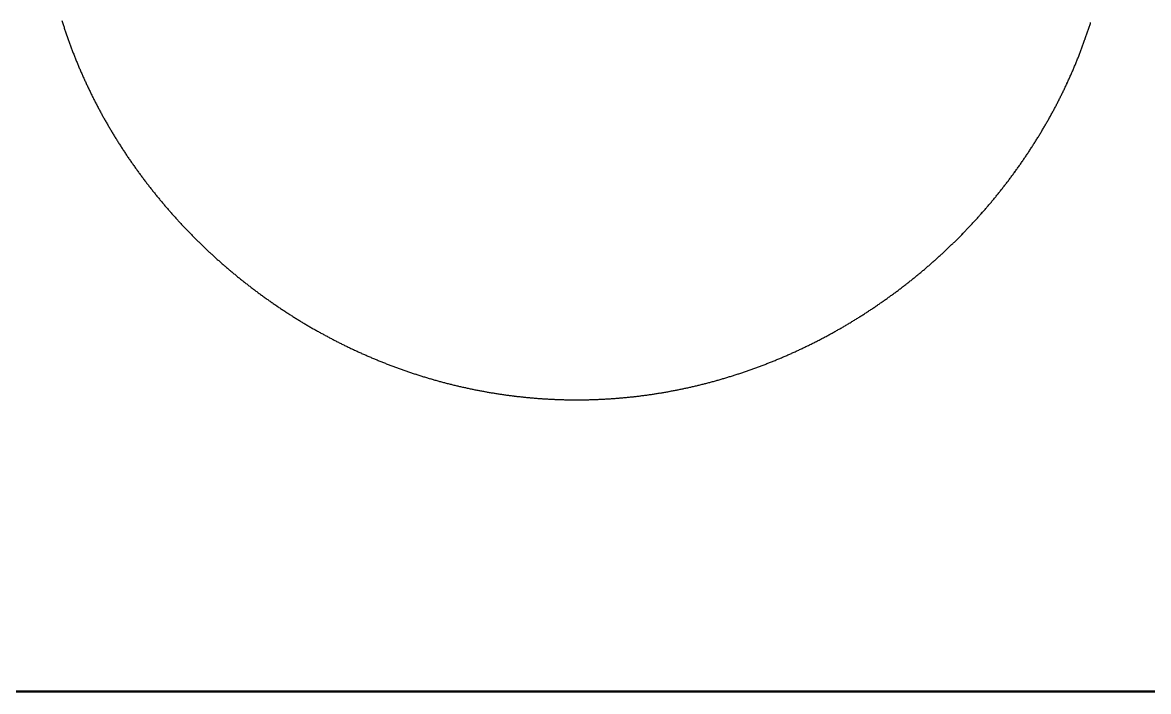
# Model space of a CAD drawing. Header units: millimetres. Extents: x 0 to 3748, y 0 to 1700.
# Drawn here: x 340 to 919, y 0 to 344 of the extents above; entities that cross this region are included whole.
import ezdxf

# ---------------------------------------------------------------- set-up
doc = ezdxf.new("R2010")
doc.units = ezdxf.units.MM
doc.layers.add('IV_OUTER_PROFILE', color=7, linetype='Continuous', lineweight=50)

msp = doc.modelspace()

# ---------------------------------------------------------------- linework, layer by layer
for centre, radius, start, end in [((598.63, 418.92), 249.66, 197.22129, 197.45436), ((599.19, 419.09), 250.25, 197.45468, 197.68726), ((599.81, 419.29), 250.9, 197.68746, 197.91951), ((600.41, 419.49), 251.53, 197.9197, 198.15123), ((645.8, 420.63), 255.1, 341.84328, 342.07154), ((646.24, 420.48), 254.64, 342.07141, 342.30001), ((646.7, 420.34), 254.16, 342.29987, 342.52884), ((601.01, 419.68), 252.16, 198.15142, 198.38244), ((601.6, 419.88), 252.78, 198.38263, 198.61313), ((602.18, 420.08), 253.39, 198.61332, 198.84333), ((602.75, 420.27), 254, 198.84351, 199.07303), ((603.31, 420.47), 254.59, 199.07321, 199.30225), ((603.86, 420.66), 255.17, 199.30243, 199.531), ((643.38, 421.44), 257.66, 340.48126, 340.70763), ((643.75, 421.31), 257.26, 340.70752, 340.93418), ((644.14, 421.18), 256.85, 340.93406, 341.16102), ((644.54, 421.04), 256.43, 341.16089, 341.38817), ((644.95, 420.91), 256, 341.38804, 341.61563), ((645.37, 420.77), 255.56, 341.6155, 341.84342), ((604.4, 420.85), 255.75, 199.53117, 199.75928), ((604.93, 421.05), 256.32, 199.75945, 199.98711), ((605.46, 421.24), 256.87, 199.98727, 200.21449), ((605.97, 421.43), 257.42, 200.21465, 200.44142), ((606.47, 421.62), 257.96, 200.44158, 200.66793), ((606.97, 421.8), 258.49, 200.66809, 200.89402), ((641.37, 422.17), 259.79, 339.12927, 339.35409), ((641.68, 422.06), 259.46, 339.35399, 339.57904), ((641.99, 421.94), 259.13, 339.57895, 339.80424), ((642.32, 421.82), 258.78, 339.80414, 340.02969), ((642.66, 421.7), 258.42, 340.02958, 340.2554), ((643.01, 421.57), 258.04, 340.25529, 340.48138), ((607.45, 421.99), 259, 200.89417, 201.11969), ((607.92, 422.17), 259.51, 201.11984, 201.34496), ((608.39, 422.35), 260.01, 201.3451, 201.56983), ((608.84, 422.53), 260.49, 201.56997, 201.79432), ((609.28, 422.71), 260.97, 201.79446, 202.01843), ((609.71, 422.88), 261.44, 202.01856, 202.24217), ((639.8, 422.78), 261.47, 337.78529, 338.00889), ((640.04, 422.69), 261.23, 338.00882, 338.2326), ((640.28, 422.59), 260.96, 338.23252, 338.45649), ((640.54, 422.49), 260.69, 338.45641, 338.68057), ((640.8, 422.39), 260.4, 338.68049, 338.90486), ((641.08, 422.28), 260.1, 338.90477, 339.12936), ((610.13, 423.06), 261.89, 202.2423, 202.46555), ((610.54, 423.23), 262.33, 202.46568, 202.68858), ((610.94, 423.39), 262.77, 202.6887, 202.91127), ((611.33, 423.56), 263.19, 202.91138, 203.13362), ((611.7, 423.72), 263.6, 203.13373, 203.35565), ((612.07, 423.88), 263.99, 203.35576, 203.57736), ((638.67, 423.26), 262.7, 336.4473, 336.67002), ((638.83, 423.19), 262.53, 336.66997, 336.89281), ((639, 423.12), 262.34, 336.89276, 337.11573), ((639.18, 423.04), 262.15, 337.11568, 337.33879), ((639.38, 422.96), 261.93, 337.33873, 337.562), ((639.59, 422.87), 261.71, 337.56193, 337.78536), ((612.42, 424.03), 264.38, 203.57747, 203.79876), ((612.77, 424.18), 264.76, 203.79887, 204.01987), ((613.1, 424.33), 265.12, 204.01997, 204.24069), ((613.42, 424.48), 265.47, 204.24079, 204.46123), ((613.73, 424.62), 265.81, 204.46132, 204.68149), ((614.02, 424.75), 266.13, 204.68158, 204.9015), ((614.31, 424.89), 266.45, 204.90158, 205.12125), ((637.92, 423.6), 263.53, 334.89121, 335.11332), ((637.99, 423.56), 263.45, 335.1133, 335.33546), ((638.07, 423.52), 263.36, 335.33544, 335.55768), ((638.17, 423.48), 263.25, 335.55765, 335.77996), ((638.28, 423.43), 263.13, 335.77993, 336.00233), ((638.4, 423.38), 263, 336.00229, 336.22479), ((638.53, 423.32), 262.86, 336.22475, 336.44735), ((614.58, 425.02), 266.75, 205.12133, 205.34075), ((614.84, 425.14), 267.04, 205.34083, 205.56002), ((615.09, 425.26), 267.32, 205.5601, 205.77906), ((615.33, 425.37), 267.58, 205.77913, 205.99789), ((615.55, 425.49), 267.83, 205.99795, 206.2165), ((615.77, 425.59), 268.07, 206.21657, 206.43492), ((637.74, 423.68), 263.72, 333.55929, 333.78125), ((637.74, 423.68), 263.72, 333.78125, 334.00321), ((637.75, 423.67), 263.71, 334.00321, 334.22518), ((637.78, 423.66), 263.69, 334.22517, 334.44716), ((637.81, 423.64), 263.65, 334.44715, 334.66918), ((637.86, 423.62), 263.6, 334.66916, 334.89122), ((615.97, 425.69), 268.3, 206.43498, 206.65314), ((616.16, 425.79), 268.51, 206.6532, 206.87118), ((616.34, 425.88), 268.71, 206.87123, 207.08905), ((616.5, 425.96), 268.89, 207.0891, 207.30675), ((616.66, 426.04), 269.07, 207.3068, 207.5243), ((616.8, 426.12), 269.22, 207.52434, 207.7417), ((636.11, 424.52), 265.56, 332.23093, 332.45128), ((636.72, 424.2), 264.87, 332.45109, 332.67204), ((637.35, 423.88), 264.16, 332.67185, 332.8934), ((637.85, 423.62), 263.6, 332.89331, 333.11534), ((637.78, 423.66), 263.68, 333.11534, 333.33732), ((637.76, 423.67), 263.71, 333.33733, 333.55929), ((616.93, 426.18), 269.37, 207.74174, 207.95897), ((617.04, 426.25), 269.5, 207.959, 208.17611), ((617.15, 426.3), 269.62, 208.17614, 208.39312), ((617.24, 426.35), 269.73, 208.39315, 208.61003), ((617.32, 426.4), 269.82, 208.61006, 208.82684), ((617.39, 426.43), 269.9, 208.82686, 209.04355), ((617.45, 426.47), 269.96, 209.04357, 209.26018), ((632.09, 426.69), 270.13, 330.70541, 330.92189), ((632.63, 426.39), 269.51, 330.92173, 331.13874), ((633.18, 426.08), 268.88, 331.13857, 331.35612), ((633.75, 425.78), 268.24, 331.35594, 331.57403), ((634.32, 425.47), 267.58, 331.57386, 331.7925), ((634.9, 425.16), 266.92, 331.79232, 332.01152), ((635.5, 424.84), 266.25, 332.01134, 332.23111), ((617.49, 426.49), 270.01, 209.2602, 209.47674), ((617.52, 426.51), 270.05, 209.47675, 209.69323), ((617.54, 426.52), 270.07, 209.69324, 209.90967), ((617.55, 426.52), 270.08, 209.90967, 210.12606), ((617.55, 426.52), 270.08, 210.12605, 210.34241), ((617.53, 426.51), 270.06, 210.3424, 210.55873), ((629.09, 428.4), 273.58, 329.41787, 329.63141), ((629.56, 428.13), 273.03, 329.63127, 329.84528), ((630.04, 427.85), 272.48, 329.84513, 330.05962), ((630.54, 427.56), 271.91, 330.05947, 330.27444), ((631.04, 427.28), 271.33, 330.27429, 330.48975), ((631.56, 426.98), 270.73, 330.4896, 330.70557), ((617.5, 426.5), 270.03, 210.55872, 210.77503), ((617.37, 426.42), 269.88, 210.77498, 210.99137), ((617.67, 426.6), 270.22, 210.9915, 211.20756), ((618.26, 426.96), 270.92, 211.20775, 211.4232), ((618.85, 427.32), 271.61, 211.42338, 211.63823), ((619.43, 427.68), 272.29, 211.63841, 211.85267), ((620, 428.03), 272.95, 211.85285, 212.06652), ((626.16, 430.17), 277, 327.9362, 328.14675), ((626.54, 429.94), 276.56, 328.14664, 328.35758), ((626.93, 429.69), 276.1, 328.35747, 328.56882), ((627.34, 429.45), 275.62, 328.5687, 328.78047), ((627.76, 429.19), 275.13, 328.78035, 328.99255), ((628.19, 428.93), 274.63, 328.99242, 329.20506), ((628.64, 428.67), 274.11, 329.20492, 329.41801), ((620.55, 428.38), 273.61, 212.06669, 212.27979), ((621.1, 428.72), 274.26, 212.27996, 212.49249), ((621.63, 429.06), 274.89, 212.49265, 212.70463), ((622.15, 429.4), 275.51, 212.70479, 212.91622), ((622.66, 429.73), 276.12, 212.91638, 213.12727), ((623.16, 430.06), 276.71, 213.12742, 213.33779), ((623.65, 430.38), 277.3, 213.33794, 213.54779), ((623.87, 431.63), 279.72, 326.47335, 326.68139), ((624.16, 431.45), 279.38, 326.68131, 326.88967), ((624.46, 431.25), 279.02, 326.88959, 327.09829), ((624.77, 431.05), 278.65, 327.0982, 327.30725), ((625.1, 430.84), 278.26, 327.30716, 327.51657), ((625.44, 430.62), 277.86, 327.51647, 327.72625), ((625.79, 430.4), 277.44, 327.72615, 327.93631), ((624.12, 430.69), 277.86, 213.54794, 213.75728), ((624.58, 431), 278.42, 213.75742, 213.96626), ((625.03, 431.31), 278.96, 213.9664, 214.17476), ((625.47, 431.6), 279.49, 214.17489, 214.38276), ((625.89, 431.9), 280.01, 214.38289, 214.5903), ((626.31, 432.18), 280.51, 214.59042, 214.79737), ((622.46, 432.59), 281.43, 325.23187, 325.43815), ((622.66, 432.45), 281.18, 325.43809, 325.64464), ((622.87, 432.3), 280.92, 325.64457, 325.8514), ((623.1, 432.15), 280.65, 325.85133, 326.05845), ((623.34, 431.98), 280.35, 326.05837, 326.26579), ((623.6, 431.81), 280.04, 326.26571, 326.47343), ((626.7, 432.46), 280.99, 214.79749, 215.00399), ((627.09, 432.73), 281.46, 215.00411, 215.21017), ((627.46, 432.99), 281.92, 215.21028, 215.41591), ((627.82, 433.25), 282.36, 215.41602, 215.62123), ((628.17, 433.49), 282.78, 215.62133, 215.82613), ((628.5, 433.73), 283.19, 215.82623, 216.03063), ((628.81, 433.97), 283.59, 216.03073, 216.23474), ((629.12, 434.19), 283.96, 216.23483, 216.43846), ((621.37, 433.36), 282.76, 323.59038, 323.79488), ((621.45, 433.3), 282.65, 323.79486, 323.99955), ((621.55, 433.22), 282.53, 323.99952, 324.2044), ((621.67, 433.14), 282.39, 324.20437, 324.40946), ((621.8, 433.05), 282.23, 324.40942, 324.61473), ((621.94, 432.95), 282.06, 324.61469, 324.82023), ((622.1, 432.84), 281.87, 324.82018, 325.02595), ((622.27, 432.72), 281.66, 325.0259, 325.23192), ((629.41, 434.4), 284.33, 216.43854, 216.6418), ((629.69, 434.61), 284.67, 216.64189, 216.84479), ((629.95, 434.81), 285, 216.84486, 217.04741), ((630.19, 434.99), 285.31, 217.04749, 217.2497), ((630.43, 435.17), 285.6, 217.24977, 217.45165), ((630.65, 435.34), 285.88, 217.45171, 217.65327), ((630.85, 435.5), 286.14, 217.65334, 217.85459), ((621.19, 433.49), 282.98, 322.16323, 322.36673), ((621.17, 433.5), 283.01, 322.36674, 322.57034), ((621.17, 433.51), 283.01, 322.57035, 322.77408), ((621.18, 433.5), 283, 322.77407, 322.97794), ((621.2, 433.48), 282.97, 322.97793, 323.18194), ((621.24, 433.45), 282.92, 323.18193, 323.38609), ((621.3, 433.41), 282.85, 323.38607, 323.5904), ((631.04, 435.65), 286.38, 217.85464, 218.0556), ((631.22, 435.78), 286.6, 218.05565, 218.25631), ((631.38, 435.91), 286.8, 218.25636, 218.45675), ((631.52, 436.03), 286.99, 218.45679, 218.65691), ((631.65, 436.13), 287.16, 218.65695, 218.85681), ((631.77, 436.22), 287.31, 218.85684, 219.05645), ((631.87, 436.31), 287.44, 219.05648, 219.25586), ((621.73, 433.06), 282.29, 320.74084, 320.94385), ((621.61, 433.16), 282.45, 320.94389, 321.14693), ((621.5, 433.24), 282.58, 321.14697, 321.35006), ((621.41, 433.32), 282.7, 321.35009, 321.55324), ((621.33, 433.38), 282.8, 321.55327, 321.75649), ((621.27, 433.43), 282.88, 321.75651, 321.95981), ((621.22, 433.46), 282.94, 321.95983, 322.16322), ((631.95, 436.38), 287.55, 219.25589, 219.45504), ((632.03, 436.44), 287.64, 219.45506, 219.65399), ((632.08, 436.48), 287.71, 219.65401, 219.85274), ((632.12, 436.52), 287.76, 219.85275, 220.05129), ((632.15, 436.54), 287.8, 220.0513, 220.24965), ((632.16, 436.55), 287.81, 220.24965, 220.44783), ((632.15, 436.54), 287.8, 220.44783, 220.64585), ((632.13, 436.52), 287.78, 220.64584, 220.84371), ((618.48, 435.8), 286.55, 319.13346, 319.33217), ((618.71, 435.6), 286.24, 319.3321, 319.53121), ((618.96, 435.39), 285.91, 319.53113, 319.73063), ((619.22, 435.17), 285.57, 319.73055, 319.93045), ((622.03, 432.81), 281.91, 319.92941, 320.13207), ((622.18, 432.69), 281.71, 320.13177, 320.33474), ((622.02, 432.82), 281.92, 320.33479, 320.53776), ((621.87, 432.95), 282.12, 320.53781, 320.74079), ((632.1, 436.49), 287.73, 220.8437, 221.04143), ((632.04, 436.45), 287.66, 221.04141, 221.23901), ((631.98, 436.39), 287.57, 221.23899, 221.43647), ((631.9, 436.32), 287.46, 221.43644, 221.63382), ((631.8, 436.23), 287.33, 221.63379, 221.83106), ((631.69, 436.13), 287.18, 221.83103, 222.02822), ((631.56, 436.02), 287.01, 222.02818, 222.2253), ((617.25, 436.88), 288.18, 317.75267, 317.94899), ((617.38, 436.76), 288, 317.94895, 318.14559), ((617.53, 436.63), 287.81, 318.14555, 318.3425), ((617.69, 436.49), 287.59, 318.34245, 318.53974), ((617.86, 436.33), 287.36, 318.53969, 318.73732), ((618.05, 436.17), 287.11, 318.73726, 318.93524), ((618.26, 435.99), 286.84, 318.93518, 319.13352), ((631.42, 435.89), 286.82, 222.22526, 222.42231), ((631.26, 435.74), 286.61, 222.42227, 222.61927), ((631.09, 435.58), 286.37, 222.61922, 222.81618), ((630.9, 435.41), 286.12, 222.81613, 223.01306), ((630.7, 435.22), 285.84, 223.013, 223.20992), ((630.48, 435.01), 285.54, 223.20986, 223.40677), ((630.25, 434.79), 285.22, 223.4067, 223.60363), ((630, 434.56), 284.88, 223.60355, 223.80049), ((629.74, 434.31), 284.51, 223.80041, 223.99738), ((616.75, 437.34), 288.86, 315.9981, 316.19212), ((616.75, 437.34), 288.86, 316.19212, 316.38635), ((616.76, 437.34), 288.85, 316.38635, 316.5808), ((616.78, 437.31), 288.82, 316.58079, 316.77548), ((616.82, 437.27), 288.76, 316.77546, 316.9704), ((616.88, 437.22), 288.69, 316.97038, 317.16557), ((616.95, 437.16), 288.59, 317.16555, 317.361), ((617.03, 437.08), 288.47, 317.36098, 317.55671), ((617.14, 436.99), 288.34, 317.55668, 317.75271), ((629.46, 434.04), 284.13, 223.99729, 224.19431), ((636.4, 440.8), 293.81, 224.19674, 224.38702), ((635.21, 439.64), 292.15, 224.38759, 224.5786), ((634.24, 438.69), 290.8, 224.5783, 224.76987), ((633.46, 437.9), 289.69, 224.76962, 224.96162), ((632.84, 437.29), 288.81, 224.96142, 225.15375), ((632.39, 436.83), 288.18, 225.1536, 225.34613), ((632.11, 436.55), 287.77, 225.34604, 225.53865), ((616.57, 437.43), 289.05, 314.46761, 314.65953), ((615.8, 438.21), 290.14, 314.65977, 314.85114), ((614.89, 439.13), 291.44, 314.85142, 315.04216), ((613.83, 440.18), 292.94, 315.04248, 315.23249), ((612.61, 441.39), 294.65, 315.23285, 315.42203), ((611.25, 442.73), 296.56, 315.42243, 315.61069), ((616.97, 437.12), 288.55, 315.61057, 315.80435), ((616.77, 437.32), 288.83, 315.80428, 315.9981), ((631.99, 436.43), 287.6, 225.53861, 225.7312), ((632.04, 436.47), 287.67, 225.73121, 225.92366), ((632.25, 436.69), 287.97, 225.92372, 226.1159), ((632.62, 437.08), 288.51, 226.11602, 226.30782), ((633.16, 437.64), 289.29, 226.30798, 226.49928), ((633.86, 438.38), 290.31, 226.4995, 226.69019), ((634.72, 439.3), 291.57, 226.69046, 226.88042), ((635.75, 440.41), 293.08, 226.88075, 227.06986), ((636.95, 441.69), 294.84, 227.07023, 227.2584), ((617.22, 436.82), 288.16, 312.73188, 312.92428), ((617.69, 436.31), 287.47, 312.92412, 313.11685), ((618.03, 435.95), 286.97, 313.11674, 313.30972), ((618.23, 435.74), 286.68, 313.30965, 313.50278), ((618.3, 435.67), 286.58, 313.50275, 313.69592), ((618.23, 435.74), 286.68, 313.69594, 313.88905), ((618.02, 435.95), 286.98, 313.88912, 314.08208), ((617.68, 436.3), 287.47, 314.08219, 314.2749), ((617.2, 436.8), 288.16, 314.27505, 314.46742), ((633, 437.41), 289.01, 227.25751, 227.44968), ((633.65, 438.12), 289.98, 227.4494, 227.64116), ((633.81, 438.3), 290.22, 227.64121, 227.83305), ((633.95, 438.46), 290.43, 227.8331, 228.02503), ((634.08, 438.6), 290.62, 228.02507, 228.2171), ((634.19, 438.72), 290.78, 228.21713, 228.40927), ((634.29, 438.83), 290.93, 228.4093, 228.60156), ((634.37, 438.92), 291.05, 228.60159, 228.79398), ((618.66, 435.05), 285.88, 311.20071, 311.39657), ((618.48, 435.25), 286.14, 311.39672, 311.5922), ((611.57, 443.04), 296.57, 311.59192, 311.78025), ((612.85, 441.61), 294.65, 311.77984, 311.96908), ((613.99, 440.34), 292.94, 311.96871, 312.15878), ((615, 439.23), 291.44, 312.15845, 312.34924), ((615.87, 438.27), 290.14, 312.34895, 312.54037), ((616.61, 437.47), 289.05, 312.54012, 312.73208), ((634.43, 439), 291.15, 228.794, 228.98654), ((634.48, 439.05), 291.23, 228.98656, 229.17925), ((634.52, 439.1), 291.28, 229.17926, 229.37212), ((634.54, 439.12), 291.32, 229.37213, 229.56517), ((634.55, 439.13), 291.33, 229.56517, 229.7584), ((634.54, 439.12), 291.32, 229.7584, 229.95183), ((634.52, 439.1), 291.29, 229.95182, 230.14546), ((634.49, 439.06), 291.24, 230.14545, 230.33931), ((634.44, 439), 291.16, 230.33929, 230.53339), ((634.39, 438.93), 291.07, 230.53337, 230.72771), ((615.95, 438.22), 290.05, 309.24866, 309.44366), ((616.16, 437.97), 289.73, 309.44359, 309.63863), ((616.38, 437.71), 289.39, 309.63855, 309.83364), ((616.61, 437.43), 289.02, 309.83356, 310.0287), ((616.86, 437.13), 288.63, 310.02861, 310.22383), ((617.12, 436.82), 288.23, 310.22373, 310.41903), ((617.4, 436.5), 287.8, 310.41893, 310.61432), ((617.69, 436.16), 287.35, 310.61422, 310.80971), ((618, 435.8), 286.88, 310.8096, 311.0052), ((618.32, 435.43), 286.39, 311.00509, 311.20082), ((634.31, 438.84), 290.96, 230.72768, 230.92228), ((634.23, 438.74), 290.82, 230.92225, 231.11711), ((634.13, 438.62), 290.67, 231.11708, 231.31221), ((634.02, 438.48), 290.49, 231.31218, 231.5076), ((633.9, 438.33), 290.3, 231.50756, 231.70328), ((633.77, 438.16), 290.09, 231.70323, 231.89926), ((633.63, 437.98), 289.85, 231.89921, 232.09556), ((633.47, 437.78), 289.6, 232.0955, 232.29218), ((632.88, 437.01), 288.63, 232.29203, 232.48953), ((614.71, 439.78), 292.04, 307.49386, 307.68903), ((614.79, 439.67), 291.9, 307.689, 307.88411), ((614.89, 439.54), 291.75, 307.88408, 308.07914), ((615, 439.4), 291.56, 308.0791, 308.27412), ((615.13, 439.24), 291.36, 308.27408, 308.46907), ((615.26, 439.07), 291.14, 308.46902, 308.66399), ((615.42, 438.88), 290.9, 308.66394, 308.8589), ((615.58, 438.68), 290.64, 308.85884, 309.05381), ((615.76, 438.46), 290.36, 309.05374, 309.24872), ((633.08, 437.28), 288.96, 232.48952, 232.68694), ((633.2, 437.43), 289.16, 232.68698, 232.88442), ((633.31, 437.57), 289.33, 232.88446, 233.08192), ((633.4, 437.7), 289.49, 233.08196, 233.27946), ((633.48, 437.81), 289.63, 233.27949, 233.47704), ((633.55, 437.9), 289.75, 233.47707, 233.67467), ((633.61, 437.98), 289.85, 233.6747, 233.87237), ((633.66, 438.05), 289.93, 233.87239, 234.07014), ((633.69, 438.1), 289.99, 234.07016, 234.268), ((633.72, 438.13), 290.03, 234.26801, 234.46595), ((614.52, 440.02), 292.35, 305.53645, 305.73282), ((614.49, 440.06), 292.4, 305.73284, 305.92904), ((614.47, 440.09), 292.44, 305.92905, 306.1251), ((614.45, 440.11), 292.46, 306.1251, 306.32101), ((614.45, 440.11), 292.46, 306.32101, 306.51677), ((614.47, 440.09), 292.44, 306.51677, 306.71241), ((614.49, 440.06), 292.4, 306.71241, 306.90793), ((614.53, 440.01), 292.34, 306.90792, 307.10334), ((614.57, 439.95), 292.26, 307.10333, 307.29866), ((614.63, 439.87), 292.16, 307.29864, 307.49388), ((633.73, 438.15), 290.05, 234.46595, 234.664), ((633.73, 438.15), 290.06, 234.664, 234.86217), ((633.73, 438.14), 290.04, 234.86216, 235.06046), ((633.71, 438.11), 290.01, 235.06045, 235.25889), ((633.68, 438.07), 289.96, 235.25888, 235.45746), ((633.64, 438.02), 289.89, 235.45744, 235.65618), ((633.59, 437.94), 289.8, 235.65617, 235.85508), ((633.53, 437.86), 289.7, 235.85505, 236.05414), ((633.46, 437.75), 289.57, 236.05411, 236.25339), ((633.38, 437.64), 289.43, 236.25336, 236.45284), ((615.43, 438.69), 290.74, 303.56103, 303.75962), ((615.3, 438.9), 290.98, 303.75967, 303.95799), ((615.17, 439.08), 291.21, 303.95804, 304.1561), ((615.05, 439.25), 291.42, 304.15615, 304.35397), ((614.95, 439.41), 291.6, 304.35401, 304.55159), ((614.85, 439.55), 291.77, 304.55163, 304.74898), ((614.76, 439.67), 291.93, 304.74901, 304.94615), ((614.69, 439.78), 292.06, 304.94618, 305.14311), ((614.62, 439.88), 292.17, 305.14313, 305.33987), ((614.57, 439.95), 292.27, 305.33989, 305.53644), ((633.3, 437.5), 289.27, 236.4528, 236.65248), ((633.2, 437.36), 289.1, 236.65244, 236.85235), ((633.09, 437.19), 288.9, 236.8523, 237.05243), ((632.98, 437.02), 288.69, 237.05238, 237.25275), ((632.86, 436.83), 288.46, 237.2527, 237.45331), ((632.72, 436.62), 288.22, 237.45326, 237.65413), ((632.58, 436.4), 287.96, 237.65407, 237.85521), ((632.44, 436.16), 287.68, 237.85514, 238.05656), ((632.28, 435.91), 287.38, 238.05649, 238.25819), ((632.12, 435.65), 287.07, 238.25812, 238.46011), ((617.24, 435.86), 287.38, 301.5576, 301.75939), ((617.03, 436.21), 287.79, 301.75948, 301.9609), ((616.82, 436.55), 288.19, 301.961, 302.16206), ((616.62, 436.87), 288.56, 302.16215, 302.36288), ((616.42, 437.17), 288.92, 302.36296, 302.56335), ((616.24, 437.46), 289.27, 302.56343, 302.76349), ((616.06, 437.74), 289.6, 302.76357, 302.96332), ((615.89, 438), 289.91, 302.96339, 303.16283), ((615.73, 438.25), 290.2, 303.1629, 303.36205), ((615.58, 438.48), 290.48, 303.36211, 303.56097), ((631.95, 435.37), 286.75, 238.46004, 238.66234), ((631.77, 435.07), 286.4, 238.66226, 238.86487), ((631.58, 434.77), 286.04, 238.86479, 239.06773), ((631.39, 434.44), 285.67, 239.06764, 239.27091), ((631.19, 434.11), 285.28, 239.27082, 239.47444), ((630.99, 433.76), 284.87, 239.47434, 239.67831), ((630.77, 433.4), 284.45, 239.67821, 239.88254), ((629.21, 430.7), 281.34, 239.88188, 240.08853), ((629.48, 431.16), 281.87, 240.08835, 240.29467), ((629.58, 431.33), 282.07, 240.29471, 240.50093), ((629.67, 431.49), 282.25, 240.50097, 240.7071), ((629.75, 431.64), 282.42, 240.70714, 240.91319), ((620.33, 430.61), 281.29, 299.10285, 299.30974), ((620.04, 431.12), 281.88, 299.30989, 299.51631), ((619.76, 431.62), 282.45, 299.51645, 299.7224), ((619.48, 432.11), 283.01, 299.72253, 299.92802), ((619.21, 432.58), 283.55, 299.92815, 300.13319), ((618.94, 433.04), 284.08, 300.13332, 300.33792), ((618.68, 433.48), 284.6, 300.33805, 300.54222), ((618.43, 433.91), 285.1, 300.54234, 300.74609), ((618.18, 434.33), 285.58, 300.7462, 300.94954), ((617.93, 434.73), 286.06, 300.94965, 301.15259), ((617.7, 435.13), 286.51, 301.15269, 301.35524), ((617.47, 435.5), 286.95, 301.35534, 301.5575), ((629.83, 431.78), 282.58, 240.91323, 241.1192), ((629.9, 431.91), 282.72, 241.11923, 241.32514), ((629.96, 432.02), 282.85, 241.32517, 241.53102), ((630.02, 432.12), 282.97, 241.53105, 241.73686), ((630.06, 432.21), 283.07, 241.73688, 241.94264), ((630.11, 432.29), 283.16, 241.94267, 242.1484), ((630.14, 432.36), 283.24, 242.14842, 242.35412), ((630.17, 432.42), 283.3, 242.35414, 242.55983), ((630.19, 432.46), 283.35, 242.55984, 242.76553), ((630.21, 432.49), 283.39, 242.76553, 242.97122), ((630.22, 432.51), 283.41, 242.97122, 243.17692), ((630.22, 432.52), 283.42, 243.17692, 243.38263), ((620, 431.26), 282.02, 296.61775, 296.8245), ((620.04, 431.19), 281.93, 296.82448, 297.03126), ((620.09, 431.1), 281.83, 297.03124, 297.23807), ((620.14, 431), 281.72, 297.23804, 297.44493), ((620.19, 430.89), 281.6, 297.4449, 297.65186), ((620.26, 430.77), 281.46, 297.65183, 297.85885), ((620.33, 430.64), 281.31, 297.85882, 298.06592), ((620.4, 430.49), 281.15, 298.06588, 298.27308), ((620.49, 430.34), 280.97, 298.27304, 298.48033), ((620.58, 430.17), 280.78, 298.48028, 298.68768), ((620.81, 429.76), 280.31, 298.68754, 298.89525), ((620.62, 430.09), 280.69, 298.89532, 299.1027), ((630.22, 432.52), 283.42, 243.38262, 243.58836), ((630.21, 432.5), 283.4, 243.58835, 243.79412), ((630.2, 432.47), 283.37, 243.79411, 243.99991), ((630.18, 432.43), 283.32, 243.9999, 244.20576), ((630.16, 432.38), 283.26, 244.20574, 244.41165), ((630.12, 432.31), 283.19, 244.41163, 244.61761), ((630.09, 432.24), 283.1, 244.61759, 244.82363), ((630.05, 432.15), 283.01, 244.82361, 245.02973), ((630, 432.04), 282.89, 245.02971, 245.23592), ((629.95, 431.93), 282.77, 245.23589, 245.4422), ((629.89, 431.8), 282.63, 245.44217, 245.64858), ((629.83, 431.67), 282.48, 245.64855, 245.85507), ((629.76, 431.51), 282.31, 245.85503, 246.06168), ((620.04, 431.17), 281.92, 293.93015, 294.13708), ((620, 431.25), 282, 294.1371, 294.34398), ((619.97, 431.31), 282.08, 294.344, 294.55081), ((619.95, 431.37), 282.14, 294.55083, 294.7576), ((619.93, 431.41), 282.18, 294.75761, 294.96435), ((619.91, 431.44), 282.22, 294.96436, 295.17106), ((619.9, 431.46), 282.24, 295.17107, 295.37775), ((619.9, 431.47), 282.25, 295.37775, 295.58442), ((619.9, 431.46), 282.24, 295.58442, 295.79108), ((619.91, 431.45), 282.22, 295.79107, 295.99773), ((619.92, 431.42), 282.19, 295.99773, 296.20439), ((619.94, 431.38), 282.15, 296.20438, 296.41107), ((619.97, 431.33), 282.09, 296.41106, 296.61777), ((629.69, 431.35), 282.13, 246.06164, 246.26841), ((629.61, 431.18), 281.94, 246.26837, 246.47528), ((629.53, 430.99), 281.74, 246.47523, 246.68229), ((629.44, 430.79), 281.52, 246.68223, 246.88944), ((629.35, 430.58), 281.29, 246.88938, 247.09675), ((629.26, 430.35), 281.05, 247.09669, 247.30423), ((629.16, 430.12), 280.79, 247.30417, 247.51188), ((629.06, 429.87), 280.52, 247.51181, 247.71971), ((628.95, 429.61), 280.24, 247.71964, 247.92773), ((628.84, 429.34), 279.95, 247.92765, 248.13594), ((628.73, 429.06), 279.64, 248.13587, 248.34436), ((628.61, 428.76), 279.33, 248.34428, 248.55299), ((628.49, 428.45), 279, 248.55291, 248.76185), ((628.37, 428.13), 278.65, 248.76176, 248.97093), ((628.24, 427.8), 278.3, 248.97084, 249.18024), ((621.11, 428.54), 279.08, 290.81259, 291.0214), ((621.01, 428.8), 279.36, 291.02147, 291.2301), ((620.92, 429.05), 279.62, 291.23017, 291.43863), ((620.82, 429.28), 279.87, 291.43869, 291.64699), ((620.74, 429.51), 280.11, 291.64705, 291.85519), ((620.65, 429.72), 280.34, 291.85525, 292.06324), ((620.57, 429.92), 280.56, 292.06329, 292.27114), ((620.49, 430.1), 280.76, 292.27119, 292.47891), ((620.42, 430.28), 280.95, 292.47895, 292.68655), ((620.35, 430.44), 281.13, 292.68659, 292.89406), ((620.29, 430.59), 281.29, 292.8941, 293.10147), ((620.23, 430.73), 281.44, 293.10151, 293.30877), ((620.17, 430.86), 281.58, 293.3088, 293.51597), ((620.12, 430.98), 281.71, 293.516, 293.72309), ((620.08, 431.08), 281.82, 293.72312, 293.93012), ((628.11, 427.46), 277.93, 249.18015, 249.38981), ((627.98, 427.1), 277.56, 249.38971, 249.59962), ((627.84, 426.74), 277.17, 249.59952, 249.80969), ((627.7, 426.36), 276.76, 249.80959, 250.02004), ((627.56, 425.97), 276.35, 250.01993, 250.23066), ((627.42, 425.57), 275.93, 250.23055, 250.44156), ((627.27, 425.16), 275.49, 250.44145, 250.65275), ((627.13, 424.74), 275.04, 250.65264, 250.86425), ((626.98, 424.31), 274.58, 250.86413, 251.07605), ((626.83, 423.86), 274.11, 251.07593, 251.28817), ((626.67, 423.41), 273.63, 251.28805, 251.50061), ((626.52, 422.94), 273.14, 251.50048, 251.71339), ((626.36, 422.46), 272.64, 251.71326, 251.9265), ((626.2, 421.98), 272.13, 251.92637, 252.13996), ((626.04, 421.48), 271.61, 252.13982, 252.35378), ((625.88, 420.97), 271.07, 252.35364, 252.56796), ((625.72, 420.45), 270.53, 252.56782, 252.78251), ((623.25, 422.37), 272.55, 287.22582, 287.43891), ((623.1, 422.82), 273.02, 287.43903, 287.65181), ((622.96, 423.26), 273.49, 287.65193, 287.86439), ((622.82, 423.7), 273.94, 287.86451, 288.07668), ((622.68, 424.12), 274.38, 288.0768, 288.28867), ((622.55, 424.52), 274.81, 288.28879, 288.50038), ((622.41, 424.92), 275.23, 288.50049, 288.71181), ((622.28, 425.31), 275.64, 288.71191, 288.92297), ((622.15, 425.68), 276.04, 288.92307, 289.13386), ((622.03, 426.05), 276.42, 289.13396, 289.3445), ((621.9, 426.4), 276.8, 289.3446, 289.55489), ((621.78, 426.74), 277.16, 289.55499, 289.76505), ((621.66, 427.07), 277.51, 289.76514, 289.97497), ((621.55, 427.39), 277.85, 289.97506, 290.18467), ((621.43, 427.69), 278.17, 290.18475, 290.39416), ((621.32, 427.99), 278.49, 290.39424, 290.60343), ((621.22, 428.27), 278.79, 290.60351, 290.81251), ((625.56, 419.92), 269.98, 252.78236, 252.99744), ((625.39, 419.39), 269.41, 252.99729, 253.21276), ((625.23, 418.84), 268.84, 253.21261, 253.42848), ((624.96, 417.95), 267.92, 253.42827, 253.64482), ((625.07, 418.29), 268.27, 253.64482, 253.86101), ((625.13, 418.53), 268.52, 253.86107, 254.077), ((625.2, 418.75), 268.75, 254.07706, 254.29272), ((625.25, 418.96), 268.97, 254.29278, 254.5082), ((625.31, 419.16), 269.18, 254.50825, 254.72343), ((625.36, 419.35), 269.37, 254.72348, 254.93842), ((625.41, 419.53), 269.56, 254.93847, 255.15318), ((625.45, 419.7), 269.73, 255.15323, 255.36772), ((625.49, 419.85), 269.89, 255.36777, 255.58205), ((625.53, 419.99), 270.03, 255.58209, 255.79618), ((625.56, 420.12), 270.17, 255.79621, 256.01011), ((625.59, 420.24), 270.29, 256.01014, 256.22385), ((625.62, 420.35), 270.4, 256.22388, 256.43741), ((625.64, 420.44), 270.5, 256.43743, 256.65079), ((625.66, 420.53), 270.58, 256.65082, 256.86402), ((625.68, 420.6), 270.66, 256.86404, 257.07709), ((625.69, 420.65), 270.71, 257.0771, 257.29001), ((625.7, 420.7), 270.76, 257.29002, 257.5028), ((625.71, 420.73), 270.79, 257.50281, 257.71545), ((623.97, 420.08), 270.15, 282.29822, 282.51138), ((623.96, 420.12), 270.18, 282.51138, 282.72461), ((623.96, 420.14), 270.2, 282.72462, 282.93793), ((623.95, 420.14), 270.21, 282.93793, 283.15133), ((623.96, 420.14), 270.21, 283.15133, 283.36483), ((623.96, 420.12), 270.19, 283.36483, 283.57844), ((623.97, 420.09), 270.16, 283.57843, 283.79216), ((623.98, 420.05), 270.11, 283.79215, 284.006), ((623.99, 419.99), 270.05, 284.00598, 284.21997), ((624.01, 419.92), 269.98, 284.21995, 284.43408), ((624.03, 419.84), 269.9, 284.43406, 284.64834), ((624.05, 419.75), 269.81, 284.64831, 284.86275), ((624.08, 419.65), 269.7, 284.86272, 285.07733), ((624.11, 419.53), 269.58, 285.0773, 285.29208), ((624.56, 417.91), 267.9, 285.29155, 285.50776), ((624.43, 418.37), 268.37, 285.5077, 285.7236), ((624.28, 418.9), 268.93, 285.72375, 285.93926), ((624.13, 419.43), 269.48, 285.93941, 286.15455), ((623.98, 419.95), 270.01, 286.1547, 286.36948), ((623.83, 420.45), 270.54, 286.36962, 286.58405), ((623.68, 420.95), 271.06, 286.58419, 286.79827), ((623.54, 421.43), 271.57, 286.7984, 287.01215), ((623.39, 421.91), 272.06, 287.01228, 287.22569), ((625.71, 420.75), 270.81, 257.71546, 257.92799), ((625.71, 420.75), 270.82, 257.92799, 258.14041), ((625.71, 420.75), 270.81, 258.14041, 258.35272), ((625.71, 420.73), 270.79, 258.35272, 258.56495), ((625.7, 420.69), 270.75, 258.56494, 258.77708), ((625.69, 420.65), 270.71, 258.77707, 258.98914), ((625.68, 420.58), 270.65, 258.98912, 259.20112), ((625.66, 420.51), 270.57, 259.2011, 259.41305), ((625.65, 420.42), 270.48, 259.41303, 259.62492), ((625.63, 420.32), 270.38, 259.62489, 259.83675), ((625.61, 420.21), 270.26, 259.83672, 260.04854), ((625.59, 420.08), 270.13, 260.04851, 260.26031), ((625.56, 419.94), 269.99, 260.26028, 260.47207), ((625.54, 419.78), 269.83, 260.47202, 260.68381), ((625.51, 419.61), 269.66, 260.68376, 260.89555), ((625.48, 419.43), 269.47, 260.8955, 261.10731), ((625.45, 419.23), 269.27, 261.10725, 261.31908), ((625.42, 419.02), 269.05, 261.31902, 261.53088), ((625.38, 418.79), 268.83, 261.53082, 261.74272), ((625.35, 418.55), 268.58, 261.74266, 261.9546), ((625.31, 418.3), 268.33, 261.95454, 262.16654), ((625.28, 418.03), 268.06, 262.16647, 262.37855), ((625.24, 417.74), 267.77, 262.37847, 262.59062), ((625.2, 417.45), 267.47, 262.59054, 262.80278), ((625.16, 417.14), 267.16, 262.8027, 263.01504), ((625.12, 416.81), 266.83, 263.01495, 263.22739), ((625.08, 416.47), 266.49, 263.2273, 263.43986), ((625.04, 416.12), 266.13, 263.43976, 263.65244), ((625, 415.75), 265.76, 263.65234, 263.86516), ((624.96, 415.37), 265.38, 263.86506, 264.07801), ((624.92, 414.97), 264.98, 264.07791, 264.29102), ((624.88, 414.56), 264.57, 264.29091, 264.50418), ((624.84, 414.14), 264.14, 264.50407, 264.71751), ((624.8, 413.7), 263.7, 264.7174, 264.93102), ((624.76, 413.25), 263.25, 264.9309, 265.14472), ((624.72, 412.78), 262.78, 265.1446, 265.35862), ((624.68, 412.3), 262.3, 265.35849, 265.57272), ((624.65, 411.81), 261.81, 265.57259, 265.78705), ((624.61, 411.3), 261.3, 265.78691, 266.00159), ((624.57, 410.78), 260.77, 266.00145, 266.21638), ((624.54, 410.25), 260.24, 266.21623, 266.43142), ((624.75, 415.57), 265.57, 273.56494, 273.7758), ((624.75, 415.57), 265.57, 273.7758, 273.98686), ((624.75, 415.55), 265.55, 273.98685, 274.19811), ((624.75, 415.52), 265.52, 274.1981, 274.40956), ((624.75, 415.48), 265.48, 274.40955, 274.62123), ((624.76, 415.42), 265.42, 274.62121, 274.83312), ((624.76, 415.35), 265.35, 274.8331, 275.04524), ((624.77, 415.26), 265.26, 275.04521, 275.2576), ((624.78, 415.16), 265.16, 275.25757, 275.47021), ((624.79, 415.04), 265.04, 275.47018, 275.68308), ((624.81, 414.92), 264.91, 275.68305, 275.89622), ((624.82, 414.78), 264.77, 275.89619, 276.10964), ((624.84, 414.62), 264.62, 276.1096, 276.32335), ((624.95, 413.63), 263.62, 276.32325, 276.53797), ((624.89, 414.15), 264.15, 276.53803, 276.75247), ((624.84, 414.55), 264.55, 276.75258, 276.96687), ((624.79, 414.93), 264.93, 276.96697, 277.18109), ((624.75, 415.3), 265.3, 277.1812, 277.39517), ((624.7, 415.66), 265.66, 277.39527, 277.60911), ((624.65, 416), 266.01, 277.6092, 277.82291), ((624.61, 416.33), 266.34, 277.823, 278.03659), ((624.56, 416.64), 266.66, 278.03668, 278.25016), ((624.52, 416.94), 266.96, 278.25024, 278.46362), ((624.48, 417.23), 267.25, 278.4637, 278.67698), ((624.43, 417.5), 267.53, 278.67706, 278.89026), ((624.39, 417.76), 267.79, 278.89033, 279.10346), ((624.35, 418.01), 268.04, 279.10353, 279.31659), ((624.31, 418.24), 268.28, 279.31666, 279.52967), ((624.28, 418.46), 268.5, 279.52972, 279.74269), ((624.24, 418.67), 268.71, 279.74274, 279.95567), ((624.21, 418.86), 268.9, 279.95572, 280.16861), ((624.18, 419.04), 269.08, 280.16866, 280.38154), ((624.14, 419.2), 269.25, 280.38158, 280.59444), ((624.12, 419.35), 269.4, 280.59449, 280.80735), ((624.09, 419.49), 269.54, 280.80738, 281.02025), ((624.07, 419.61), 269.67, 281.02028, 281.23316), ((624.04, 419.73), 269.78, 281.2332, 281.4461), ((624.02, 419.82), 269.88, 281.44613, 281.65906), ((624.01, 419.91), 269.97, 281.65909, 281.87206), ((623.99, 419.98), 270.04, 281.87208, 282.08511), ((623.98, 420.04), 270.1, 282.08513, 282.29821), ((624.74, 413.58), 263.58, 266.43267, 266.64493), ((624.83, 415.14), 265.14, 266.64532, 266.85611), ((624.82, 414.96), 264.97, 266.85606, 267.06676), ((624.81, 414.81), 264.81, 267.06672, 267.27732), ((624.81, 414.68), 264.68, 267.27728, 267.48777), ((624.8, 414.57), 264.57, 267.48774, 267.6981), ((624.8, 414.48), 264.48, 267.69807, 267.90829), ((624.8, 414.42), 264.42, 267.90827, 268.11834), ((624.8, 414.37), 264.37, 268.11833, 268.32823), ((624.79, 414.35), 264.35, 268.32822, 268.53795), ((624.79, 414.36), 264.36, 268.53795, 268.74748), ((624.8, 414.38), 264.38, 268.74749, 268.95682), ((624.8, 414.42), 264.42, 268.95683, 269.16595), ((624.8, 414.49), 264.49, 269.16596, 269.37485), ((624.8, 414.58), 264.58, 269.37488, 269.58352), ((624.8, 414.7), 264.7, 269.58355, 269.79195), ((624.8, 414.83), 264.83, 269.79198, 270.00011), ((624.8, 414.14), 264.14, 269.99986, 270.20838), ((624.8, 413.46), 263.46, 270.20834, 270.41751), ((624.8, 413.71), 263.71, 270.41758, 270.62678), ((624.8, 413.94), 263.94, 270.62684, 270.83608), ((624.79, 414.16), 264.16, 270.83614, 271.04543), ((624.79, 414.37), 264.37, 271.04549, 271.25484), ((624.79, 414.56), 264.56, 271.25489, 271.46431), ((624.78, 414.73), 264.73, 271.46436, 271.67386), ((624.78, 414.88), 264.88, 271.6739, 271.8835), ((624.77, 415.02), 265.02, 271.88354, 272.09323), ((624.77, 415.14), 265.14, 272.09327, 272.30308), ((624.76, 415.25), 265.25, 272.3031, 272.51304), ((624.76, 415.34), 265.34, 272.51306, 272.72312), ((624.75, 415.42), 265.42, 272.72314, 272.93335), ((624.75, 415.48), 265.48, 272.93336, 273.14372), ((624.75, 415.52), 265.52, 273.14373, 273.35424), ((624.75, 415.55), 265.55, 273.35425, 273.56494)]:
    msp.add_arc(centre, radius, start, end)
at = {"layer": 'IV_OUTER_PROFILE'}
msp.add_line((0, 0), (3747.76, 0), dxfattribs=at)

doc.saveas('drawing.dxf')
